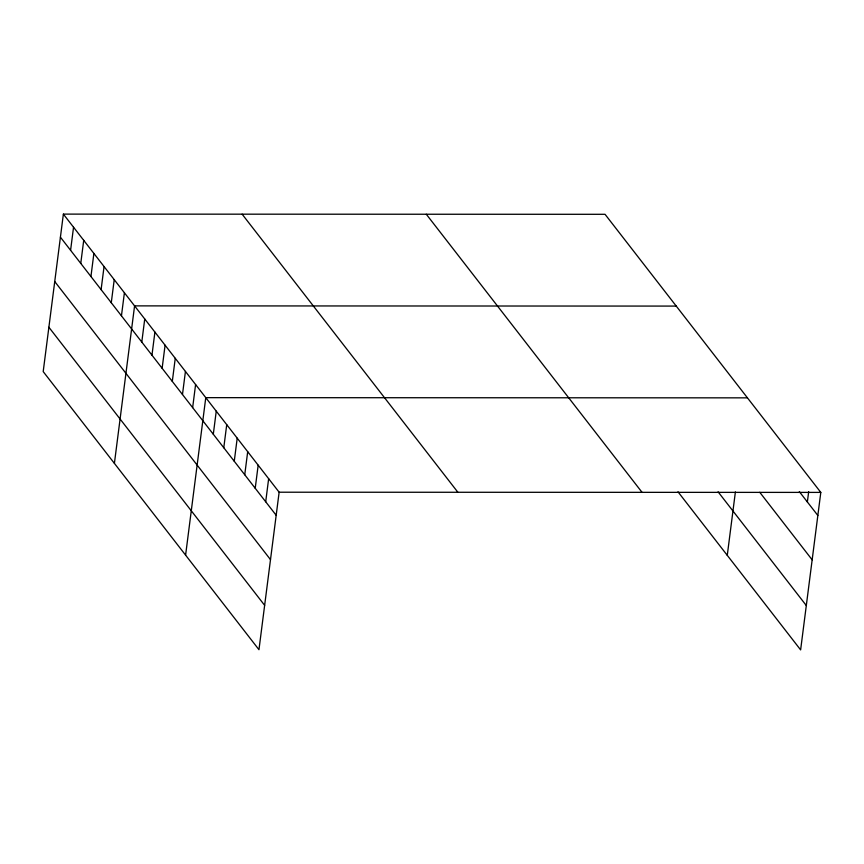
<?xml version="1.0" encoding="UTF-8"?>
<svg xmlns="http://www.w3.org/2000/svg" width="864" height="864" viewBox="0 0 864 864"><rect width="100%" height="100%" fill="white"/><g stroke="black" fill="none" stroke-linecap="round" stroke-linejoin="round"><path stroke-width="1.3" d="M63.374 214.11L43.2 371.596L258.962 649.696L279.137 492.21L63.374 214.11L605.038 214.304L820.8 492.404L800.626 649.89L677.981 491.8M70.589 250.29L73.548 227.221M80.762 263.401L83.722 240.332M90.936 276.512L93.884 253.444M101.11 289.624L104.058 266.555M111.272 302.735L114.232 279.666M121.446 315.835L124.405 292.777M114.404 463.363L134.579 305.878L676.242 306.083M141.793 342.058L144.742 318.989M151.967 355.169L154.915 332.1M162.13 368.28L165.089 345.211M172.303 381.391L175.262 358.322M182.477 394.502L185.436 371.434M192.65 407.614L195.599 384.545M185.598 555.142L205.772 397.656L747.446 397.85M213.3 434.236L216.259 411.167M223.776 447.736L226.735 424.667M234.263 461.246L237.211 438.178M244.739 474.757L247.698 451.688M255.215 488.268L258.174 465.199M265.702 501.768L268.65 478.699M727.272 555.336L735.394 491.94M807.365 501.973L808.682 491.713M279.137 492.21L820.8 492.404M799.308 491.584L817.841 515.473M759.769 492.296L812.16 559.829M718.081 491.821L806.306 605.534M426.287 214.24L642.049 492.34M242.125 214.175L457.888 492.275M60.415 237.179L276.178 515.279M54.734 281.534L270.497 559.634M48.881 327.229L264.643 605.34"/></g></svg>
